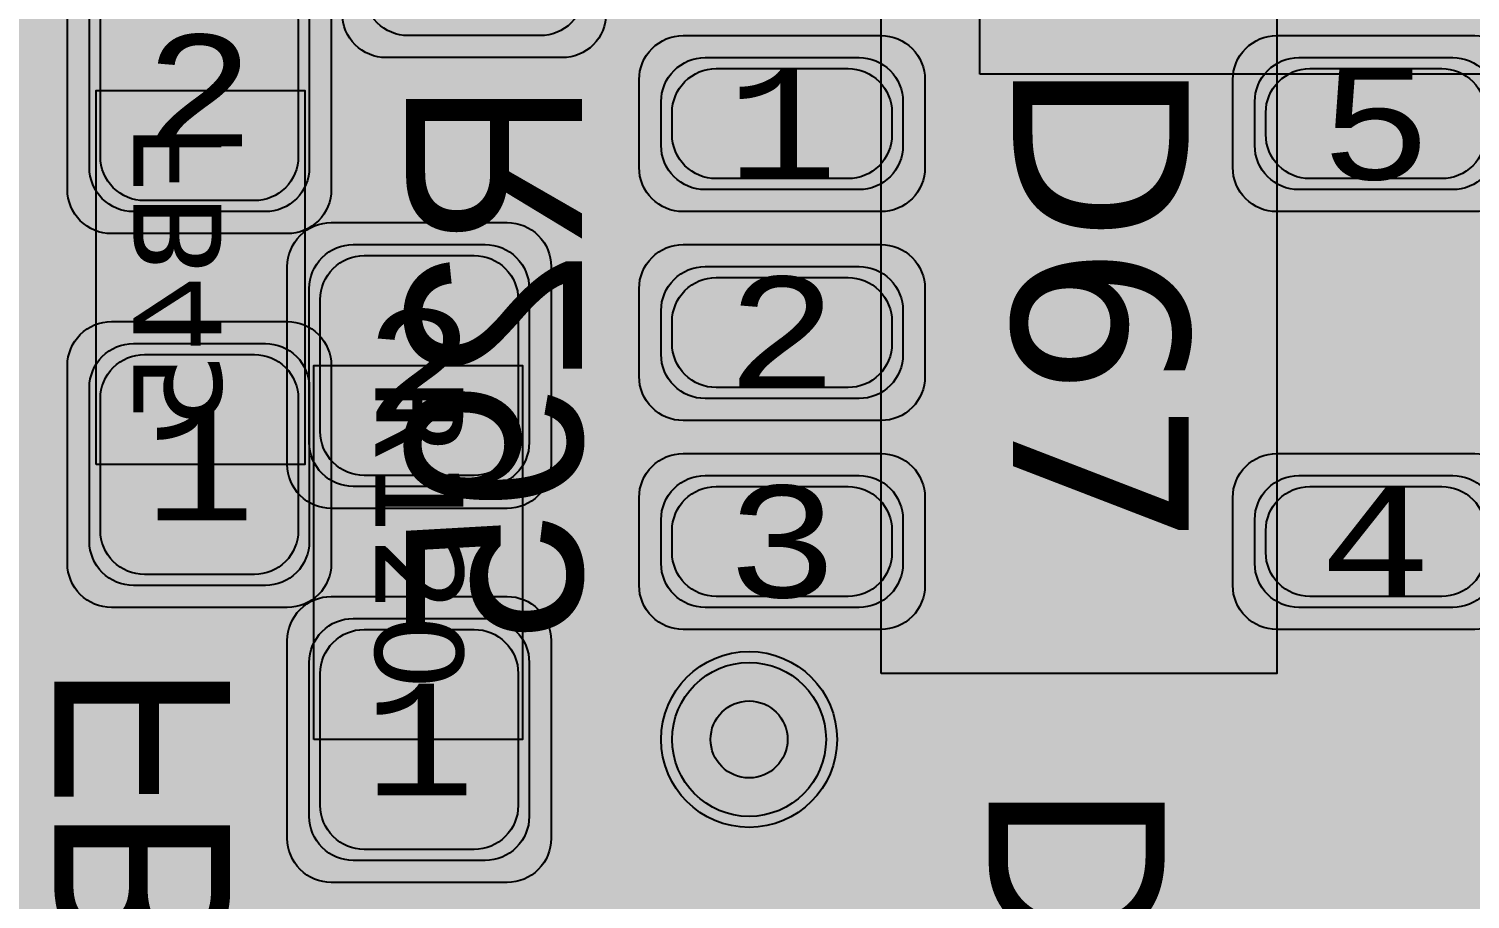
# Model space of a CAD drawing. Extents: x -28 to 199, y -61 to 255.
# Drawn here: x 120.72 to 127.28, y 157.17 to 161.13 of the extents above; entities that cross this region are included whole.
import ezdxf
from ezdxf.enums import TextEntityAlignment as Align

# ---------------------------------------------------------------- set-up
doc = ezdxf.new("R2010")
doc.units = 0
doc.header["$MEASUREMENT"] = 0
for name, color, linetype in [('ASSEMBLY_OUTLINES_BTM', 191, 'CONTINUOUS'), ('ASSEMBLY_OUTLINES_TOP', 102, 'CONTINUOUS'), ('ASSEMBLY_PART_NUMBERS_BTM', 191, 'CONTINUOUS'), ('ASSEMBLY_PART_NUMBERS_TOP', 102, 'CONTINUOUS'), ('ASSEMBLY_REF_DES_BTM', 191, 'CONTINUOUS'), ('ASSEMBLY_REF_DES_TOP', 102, 'CONTINUOUS'), ('DRILL_DRAWING', 21, 'CONTINUOUS'), ('GENERATED_SILKSCREEN_BTM', 255, 'CONTINUOUS'), ('GENERATED_SILKSCREEN_TOP', 140, 'CONTINUOUS'), ('PART_PADS_SMD_BTM', 10, 'CONTINUOUS'), ('PART_PADS_SMD_TOP', 150, 'CONTINUOUS'), ('PIN_NUMBERS_BTM', 8, 'CONTINUOUS'), ('PIN_NUMBERS_TOP', 8, 'CONTINUOUS'), ('PLACEMENT_OUTLINES_BTM', 222, 'CONTINUOUS'), ('PLACEMENT_OUTLINES_TOP', 130, 'CONTINUOUS'), ('PLANE_SHAPES_LAYER_2', 230, 'CONTINUOUS'), ('PLANE_SHAPES_LAYER_3', 81, 'CONTINUOUS'), ('SILKSCREEN_OUTLINES_BTM', 211, 'CONTINUOUS'), ('SILKSCREEN_OUTLINES_TOP', 150, 'CONTINUOUS'), ('SILKSCREEN_REF_DES_BTM', 211, 'CONTINUOUS'), ('SILKSCREEN_REF_DES_TOP', 150, 'CONTINUOUS'), ('SOLDERMASK_PADS_BTM', 12, 'CONTINUOUS'), ('SOLDERMASK_PADS_TOP', 180, 'CONTINUOUS'), ('SOLDERPASTE_PADS_BTM', 12, 'CONTINUOUS'), ('SOLDERPASTE_PADS_TOP', 180, 'CONTINUOUS'), ('TRACES_LAYER_BOTTOM', 10, 'CONTINUOUS'), ('TRACES_LAYER_TOP', 150, 'CONTINUOUS'), ('VIA_HOLES_LAYER_2', 30, 'CONTINUOUS'), ('VIA_HOLES_LAYER_3', 30, 'CONTINUOUS'), ('VIA_HOLES_LAYER_BOTTOM', 30, 'CONTINUOUS'), ('VIA_HOLES_LAYER_TOP', 30, 'CONTINUOUS'), ('VIA_PADS_LAYER_2', 230, 'CONTINUOUS'), ('VIA_PADS_LAYER_3', 81, 'CONTINUOUS'), ('VIA_PADS_LAYER_BOTTOM', 10, 'CONTINUOUS'), ('VIA_PADS_LAYER_TOP', 150, 'CONTINUOUS')]:
    doc.layers.add(name, color=color, linetype=linetype)
doc.styles.add('COURIER_NEW', font='COUR.TTF')
doc.styles.add('VERDANA', font='verdana.TTF')
doc.styles.add('VERIBEST_GERBER_0', font='txt')

msp = doc.modelspace()

# ---------------------------------------------------------------- hatches: boundary and pattern name
at = {"layer": 'PLANE_SHAPES_LAYER_2'}
h = msp.add_hatch(color=256, dxfattribs=at)
h.paths.add_polyline_path([(169.5, 129.25), (149.5, 129.25), (142.25, 122), (142.25, 90.5), (147.5, 90.5), (147.5, 80), (154, 80), (154, 69.25), (131.75, 69.25), (131.75, 73.25), (121.25, 73.25), (121.25, 81), (110.5, 81), (110.5, 125.75), (106.5, 125.75), (106.5, 128.75), (93.5, 128.75), (93.5, 120.25), (91.75, 120.25), (91.75, 121.5), (80, 121.5), (80, 118.25), (73.25, 118.25), (73.25, 124.5), (67.5, 124.5), (67.5, 128), (57.75, 128), (57.75, 120.25), (55.25, 120.25), (55.25, 121.5), (47.5, 121.5), (47.5, 119), (35, 119), (35, 134.75), (32.75, 134.75), (32.75, 159.75), (29.25, 159.75), (29.25, 175.25), (22.5, 175.25), (22.5, 195.25), (17.25, 195.25), (17.25, 198), (22.5, 198), (22.5, 216.5), (40.25, 216.5), (40.25, 235.5), (54.5, 235.5), (54.5, 254), (87.25, 254), (87.25, 236.25), (86.25, 236.25), (86.25, 228.75), (81, 228.75), (81, 218.75), (95.25, 218.75), (95.25, 194.5), (87, 194.5), (87, 172), (131.1, 172), (131.1, 208.75), (115.5, 208.75), (115.5, 213.75), (106.75, 213.75), (106.75, 218.75), (110.25, 222.25), (110.25, 226.25), (142.5, 226.25), (142.5, 221.5), (160.5, 221.5), (160.5, 240.75), (169.5, 240.75)])
h.paths.add_polyline_path([(35.5, 149.5), (41.75, 149.5), (41.75, 152), (39.25, 152), (39.25, 154), (37.75, 154), (37.75, 152), (35.5, 152)], flags=16)
h.paths.add_polyline_path([(37.5, 125.75), (37.5, 128.75), (42.75, 128.75), (42.75, 125.75)], flags=16)
h.paths.add_polyline_path([(52, 127.75), (52, 130.75), (54.25, 130.75), (54.25, 127.75)], flags=16)
h.paths.add_polyline_path([(50.75, 219.5), (50.75, 226.5), (71.75, 226.5), (71.75, 219.5)], flags=16)
h.paths.add_polyline_path([(66.5, 150.75), (66.5, 177.5), (72.25, 177.5), (72.25, 150.75)], flags=16)
h.paths.add_polyline_path([(47.25, 185.25), (73, 185.25), (73, 188.25), (70.25, 188.25), (70.25, 191), (47.25, 191)], flags=16)
h.paths.add_polyline_path([(84.5, 208), (84.5, 212.75), (85, 212.75), (85, 208)], flags=16)
h.paths.add_polyline_path([(61.5, 137.25), (87.75, 137.25), (87.75, 140.5), (84.75, 140.5), (84.75, 143), (61.5, 143)], flags=16)
h.paths.add_polyline_path([(88.75, 127), (88.75, 130), (91, 130), (91, 127)], flags=16)
h.paths.add_polyline_path([(85.5, 130.25), (85.5, 132.5), (91, 132.5), (91, 130.25)], flags=16)
h.paths.add_polyline_path([(108.75, 142.25), (135.75, 142.25), (135.75, 145.75), (132.25, 145.75), (132.25, 149), (108.75, 149)], flags=16)
h.paths.add_polyline_path([(114.25, 126.75), (140.75, 126.75), (140.75, 129.75), (137.25, 129.75), (137.25, 133), (114.25, 133)], flags=16)
h.paths.add_polyline_path([(155.25, 180.25), (166.25, 180.25), (166.25, 186.25), (152.25, 186.25), (152.25, 183), (155.25, 183)], flags=16)
at = {"layer": 'PLANE_SHAPES_LAYER_3'}
h = msp.add_hatch(color=256, dxfattribs=at)
h.paths.add_polyline_path([(169.5, 129.25), (149.5, 129.25), (142.25, 122), (142.25, 90.5), (147.5, 90.5), (147.5, 80), (154, 80), (154, 69.25), (131.75, 69.25), (131.75, 73.25), (121.25, 73.25), (121.25, 81), (110.5, 81), (110.5, 125.75), (106.5, 125.75), (106.5, 128.75), (93.5, 128.75), (93.5, 120.25), (91.75, 120.25), (91.75, 121.5), (80, 121.5), (80, 118.25), (73.25, 118.25), (73.25, 124.5), (67.5, 124.5), (67.5, 127.75), (58.25, 127.75), (58.25, 130.25), (88.75, 130.25), (88.75, 127), (91, 127), (91, 132.5), (55, 132.5), (55, 131.25), (52, 131.25), (52, 127.75), (55, 127.75), (55, 127.25), (57.75, 127.25), (57.75, 120.25), (55.25, 120.25), (55.25, 121.5), (47.5, 121.5), (47.5, 119), (35, 119), (35, 134.75), (32.75, 134.75), (32.75, 159.75), (29.25, 159.75), (29.25, 175.25), (22.5, 175.25), (22.5, 195.25), (17.25, 195.25), (17.25, 198), (22.5, 198), (22.5, 216.5), (40.25, 216.5), (40.25, 235.5), (54.5, 235.5), (54.5, 254), (87.25, 254), (87.25, 236.25), (86.25, 236.25), (86.25, 228.75), (81, 228.75), (81, 218.75), (95.25, 218.75), (95.25, 194.5), (87, 194.5), (87, 172), (131.1, 172), (131.1, 208.75), (115.5, 208.75), (115.5, 213.75), (106.75, 213.75), (106.75, 218.75), (110.25, 222.25), (110.25, 226.25), (142.5, 226.25), (142.5, 221.5), (160.5, 221.5), (160.5, 240.75), (169.5, 240.75)])
h.paths.add_polyline_path([(35.5, 149.5), (41.75, 149.5), (41.75, 152), (39.25, 152), (39.25, 154), (37.75, 154), (37.75, 152), (35.5, 152)], flags=16)
h.paths.add_polyline_path([(37.5, 125.75), (37.5, 128.75), (42.75, 128.75), (42.75, 125.75)], flags=16)
h.paths.add_polyline_path([(50.75, 219.5), (50.75, 226.5), (71.75, 226.5), (71.75, 219.5)], flags=16)
h.paths.add_polyline_path([(66.5, 150.75), (66.5, 177.5), (72.25, 177.5), (72.25, 150.75)], flags=16)
h.paths.add_polyline_path([(47.25, 185.25), (73, 185.25), (73, 188.25), (70.25, 188.25), (70.25, 191), (47.25, 191)], flags=16)
h.paths.add_polyline_path([(84.5, 208), (84.5, 212.75), (85, 212.75), (85, 208)], flags=16)
h.paths.add_polyline_path([(61.5, 137.25), (87.75, 137.25), (87.75, 140.5), (84.75, 140.5), (84.75, 143), (61.5, 143)], flags=16)
h.paths.add_polyline_path([(108.75, 142.25), (135.75, 142.25), (135.75, 145.75), (132.25, 145.75), (132.25, 149), (108.75, 149)], flags=16)
h.paths.add_polyline_path([(114.25, 126.75), (140.75, 126.75), (140.75, 129.75), (137.25, 129.75), (137.25, 133), (114.25, 133)], flags=16)
h.paths.add_polyline_path([(155.25, 180.25), (166.25, 180.25), (166.25, 186.25), (152.25, 186.25), (152.25, 183), (155.25, 183)], flags=16)
at = {"layer": 'VIA_HOLES_LAYER_2'}
h = msp.add_hatch(color=256, dxfattribs=at)
edge = h.paths.add_edge_path()
edge.add_arc((124, 157.9), 0.175, 0, 360)
at = {"layer": 'VIA_HOLES_LAYER_3'}
h = msp.add_hatch(color=256, dxfattribs=at)
edge = h.paths.add_edge_path()
edge.add_arc((124, 157.9), 0.175, 0, 360)
at = {"layer": 'VIA_HOLES_LAYER_BOTTOM'}
h = msp.add_hatch(color=256, dxfattribs=at)
edge = h.paths.add_edge_path()
edge.add_arc((124, 157.9), 0.175, 0, 360)
at = {"layer": 'VIA_HOLES_LAYER_TOP'}
h = msp.add_hatch(color=256, dxfattribs=at)
edge = h.paths.add_edge_path()
edge.add_arc((124, 157.9), 0.175, 0, 360)

# ---------------------------------------------------------------- linework, layer by layer
at = {"layer": 'ASSEMBLY_OUTLINES_BTM', "const_width": 0.2}
msp.add_lwpolyline([(125.05, 160.925), (125.05, 164.075), (127.95, 164.075), (127.95, 160.925)], close=True, dxfattribs=at)
at = {"layer": 'ASSEMBLY_OUTLINES_BTM'}
msp.add_lwpolyline([(121.03, 159.15), (121.03, 160.85), (121.98, 160.85), (121.98, 159.15)], close=True, dxfattribs=at)
at = {"layer": 'ASSEMBLY_OUTLINES_TOP', "const_width": 0.1}
msp.add_lwpolyline([(124.6, 158.2), (124.6, 161.3), (126.4, 161.3), (126.4, 158.2)], close=True, dxfattribs=at)
at = {"layer": 'ASSEMBLY_OUTLINES_TOP'}
msp.add_lwpolyline([(122.02, 157.9), (122.02, 159.6), (122.97, 159.6), (122.97, 157.9)], close=True, dxfattribs=at)
at = {"layer": 'GENERATED_SILKSCREEN_BTM', "const_width": 0.15}
for points in [[(127.5938, 160.925005, 6.1414e-06), (127.593797, 160.924995), (125.05, 160.924995, -0.4142135624), (125.049995, 160.925), (125.049995, 161.3), (125.050005, 161.3), (125.050005, 160.925005), (127.5938, 160.925005)], [(121.030005, 159.716164, 1.1642e-05), (121.029995, 159.716156), (121.029995, 160.283844, 1.1642e-05), (121.030005, 160.283836), (121.030005, 159.716164)], [(121.980005, 159.707902, 1.22306e-05), (121.979995, 159.707911), (121.979995, 160.292089, 1.22306e-05), (121.980005, 160.292098), (121.980005, 159.707902)], [(120.836795, 156.955599), (120.836795, 157.370801), (120.838395, 157.376401, -0.1622776613), (120.838396, 157.376404), (120.841596, 157.381203, -0.0710678117), (120.841597, 157.381204), (120.847197, 157.385204, -0.1119910937), (120.847199, 157.385205), (120.852799, 157.386805, -0.099019513), (120.852801, 157.386805), (121.620799, 157.386805, -0.099019513), (121.620801, 157.386805), (121.626401, 157.385205, -0.1119910931), (121.626403, 157.385204), (121.632003, 157.381204, -0.0710678119), (121.632004, 157.381203), (121.636003, 157.376404, -0.1845275529), (121.636005, 157.376401), (121.636805, 157.370801), (121.636805, 156.9508)]]:
    msp.add_lwpolyline(points, format="xyb", dxfattribs=at)
for points in [[(122.7408, 160.2256), (122.7392, 160.2232), (122.7352, 160.2224), (122.7312, 160.22), (122.7272, 160.22), (122.5624, 160.22), (122.5584, 160.22), (122.556, 160.2224), (122.5536, 160.2224), (122.5528, 160.2232), (122.552, 160.224), (122.5496, 160.2256), (122.44, 160.3616), (122.4384, 160.3656), (122.4376, 160.368), (122.4368, 160.372), (122.4368, 160.7752), (122.4384, 160.7824), (122.4424, 160.7864), (122.4472, 160.7912), (122.4528, 160.7928), (123.2208, 160.7928), (123.2272, 160.7912), (123.2312, 160.7872), (123.2336, 160.7824), (123.2344, 160.7768), (123.2336, 160.7704), (123.2312, 160.7648), (123.2272, 160.7608), (123.2208, 160.7592), (122.8528, 160.7592), (122.8528, 160.3832), (123.2256, 160.252), (123.2312, 160.2488), (123.2344, 160.2432), (123.2352, 160.2368), (123.2336, 160.232), (123.2312, 160.2272), (123.2264, 160.2232), (123.2216, 160.2208), (123.2152, 160.2224), (122.8424, 160.3536), (122.7408, 160.2256)], [(122.4696, 160.7592), (122.4696, 160.376), (122.5704, 160.252), (122.7192, 160.252), (122.8208, 160.376), (122.8208, 160.7592), (122.4696, 160.7592)], [(122.44, 159.6048), (122.5496, 159.4704), (122.5536, 159.468), (122.5568, 159.4672), (122.5592, 159.4656), (122.5624, 159.4648), (122.672, 159.4648), (122.6744, 159.4656), (122.68, 159.4672), (122.684, 159.468), (122.6856, 159.4704), (123.1184, 160.0032), (123.204, 160.0032), (123.204, 159.4808), (123.2056, 159.4752), (123.2088, 159.4704), (123.2144, 159.468), (123.2208, 159.4672), (123.2264, 159.468), (123.232, 159.4704), (123.2352, 159.4752), (123.2368, 159.4808), (123.2368, 160.02), (123.2352, 160.0264), (123.2312, 160.0304), (123.2272, 160.0344), (123.2208, 160.036), (123.1112, 160.036), (123.1088, 160.0352), (123.1032, 160.0336), (123.1008, 160.032), (123.0992, 160.0304), (123.0976, 160.0288), (122.664, 159.4968), (122.5704, 159.4968), (122.4696, 159.6216), (122.4696, 159.88), (122.576, 160.0104), (122.5776, 160.016), (122.5768, 160.0208), (122.5744, 160.0264), (122.5696, 160.0296), (122.5648, 160.0328), (122.5592, 160.0336), (122.5536, 160.0328), (122.5496, 160.0288), (122.44, 159.8944), (122.4392, 159.8912), (122.4384, 159.8888), (122.4376, 159.888), (122.4368, 159.8848), (122.4368, 159.6152), (122.4376, 159.612), (122.4376, 159.6112), (122.4384, 159.6104), (122.4392, 159.608), (122.44, 159.6048)], [(123.2336, 159.1384), (123.124, 159.2728), (123.12, 159.2768), (123.1152, 159.2776), (123.1096, 159.2768), (123.104, 159.2736), (123.1, 159.2704), (123.0968, 159.2648), (123.096, 159.26), (123.0976, 159.2544), (123.204, 159.124), (123.204, 158.8656), (123.1032, 158.7408), (122.816, 158.7408), (122.904, 158.8496), (122.9056, 158.8528), (122.9064, 158.8536), (122.9072, 158.856), (122.9072, 158.8592), (122.9072, 159.1288), (122.9072, 159.132), (122.9056, 159.1368), (122.904, 159.1384), (122.7952, 159.2728), (122.7944, 159.2744), (122.7928, 159.276), (122.7904, 159.2776), (122.7848, 159.2792), (122.7816, 159.28), (122.5624, 159.28), (122.5584, 159.2792), (122.5552, 159.2776), (122.5528, 159.276), (122.552, 159.2744), (122.5496, 159.2728), (122.44, 159.1384), (122.4392, 159.1352), (122.4384, 159.1328), (122.4376, 159.132), (122.4368, 159.1288), (122.4368, 158.8592), (122.4376, 158.856), (122.4376, 158.8552), (122.4384, 158.8544), (122.4392, 158.852), (122.44, 158.8488), (122.5496, 158.7144), (122.5536, 158.712), (122.5568, 158.7112), (122.5592, 158.7096), (122.5624, 158.7088), (123.1112, 158.7088), (123.1136, 158.7096), (123.1192, 158.7112), (123.1208, 158.712), (123.124, 158.7144), (123.2336, 158.8488), (123.2352, 158.8528), (123.236, 158.8536), (123.236, 158.8552), (123.2368, 158.8568), (123.2368, 158.8576), (123.2368, 158.8592), (123.2368, 159.1288), (123.236, 159.132), (123.2352, 159.1352), (123.2336, 159.1384)], [(122.5704, 159.2472), (122.7736, 159.2472), (122.8752, 159.124), (122.8752, 158.8656), (122.7736, 158.7408), (122.5704, 158.7408), (122.4696, 158.8656), (122.4696, 159.124), (122.5704, 159.2472)], [(122.712, 158.3736), (122.7128, 158.3768), (122.7136, 158.3792), (122.7152, 158.3824), (122.8032, 158.4912), (122.4696, 158.4912), (122.4696, 157.9688), (122.468, 157.9632), (122.4648, 157.9584), (122.4592, 157.956), (122.4536, 157.9552), (122.4472, 157.956), (122.4416, 157.9584), (122.4384, 157.9632), (122.4368, 157.9688), (122.4368, 158.5088), (122.4384, 158.5144), (122.4424, 158.5184), (122.4472, 158.5232), (122.4528, 158.5248), (122.8376, 158.5248), (122.8432, 158.524), (122.8472, 158.5216), (122.8496, 158.5184), (122.8512, 158.5128), (122.8528, 158.5088), (122.8536, 158.5056), (122.8528, 158.5016), (122.8504, 158.4984), (122.744, 158.368), (122.744, 158.1096), (122.8456, 157.9848), (123.1032, 157.9848), (123.2032, 158.1096), (123.2032, 158.368), (123.0976, 158.4984), (123.0952, 158.504), (123.0952, 158.5088), (123.0984, 158.5136), (123.1024, 158.5184), (123.108, 158.5216), (123.1136, 158.5224), (123.1168, 158.5224), (123.1192, 158.5216), (123.1232, 158.5176), (123.2336, 158.3824), (123.2352, 158.38), (123.2352, 158.3768), (123.2368, 158.3736), (123.2368, 158.104), (123.2368, 158.1016), (123.236, 158.1008), (123.236, 158.1), (123.2352, 158.0984), (123.2352, 158.0968), (123.2336, 158.0936), (123.1232, 157.9584), (123.1208, 157.956), (123.1192, 157.9552), (123.1144, 157.9536), (123.1112, 157.9528), (122.8376, 157.9528), (122.8344, 157.9536), (122.8296, 157.9552), (122.828, 157.9552), (122.8272, 157.956), (122.8256, 157.9576), (122.824, 157.9584), (122.7152, 158.0936), (122.7136, 158.0976), (122.7128, 158.1), (122.712, 158.104), (122.712, 158.3736)], [(120.8696, 157.5868), (120.868, 157.5812), (120.8648, 157.5764), (120.8592, 157.574), (120.8536, 157.5732), (120.8472, 157.574), (120.8416, 157.5764), (120.8384, 157.5812), (120.8368, 157.5868), (120.8368, 158.1268), (120.8384, 158.1324), (120.8424, 158.1364), (120.8472, 158.1412), (120.8528, 158.1428), (121.6208, 158.1428), (121.6264, 158.1412), (121.6312, 158.1372), (121.6336, 158.1324), (121.6344, 158.1268), (121.6336, 158.1204), (121.6312, 158.1148), (121.6264, 158.1108), (121.6208, 158.1092), (121.2168, 158.1092), (121.2168, 157.7468), (121.216, 157.7412), (121.212, 157.7364), (121.2064, 157.734), (121.2008, 157.7332), (121.1944, 157.734), (121.1888, 157.7364), (121.1856, 157.7412), (121.184, 157.7468), (121.184, 158.1092), (120.8696, 158.1092), (120.8696, 157.5868)], [(121.636795, 156.950802), (121.636795, 157.370799), (121.635995, 157.376398), (121.631997, 157.381196), (121.626398, 157.385195), (121.620799, 157.386795), (120.852801, 157.386795), (120.847202, 157.385195), (120.841604, 157.381196), (120.838405, 157.376398), (120.836805, 157.370799), (120.836805, 156.955601)], [(120.8696, 157.3532), (120.8696, 156.9636), (120.9688, 156.874), (121.1176, 156.874), (121.1888, 156.962), (121.1888, 157.3532), (120.8696, 157.3532)], [(121.2216, 157.3532), (121.2216, 156.9644), (121.3536, 156.8468), (121.504, 156.8468), (121.604, 156.962), (121.604, 157.3532), (121.2216, 157.3532)]]:
    msp.add_lwpolyline(points, dxfattribs=at)
at = {"layer": 'GENERATED_SILKSCREEN_TOP', "const_width": 0.15}
for points in [[(126.400005, 161.056176, 9.7912e-06), (126.399995, 161.056172), (126.399995, 161.299995), (124.600005, 161.299995), (124.600005, 161.056172, 9.7912e-06), (124.599995, 161.056176), (124.599995, 161.3, -0.4142135624), (124.6, 161.300005), (126.4, 161.300005, -0.4142135624), (126.400005, 161.3), (126.400005, 161.056176)], [(124.600005, 160.106172, 9.7912e-06), (124.599995, 160.106176), (124.599995, 160.343824, 9.7912e-06), (124.600005, 160.343828), (124.600005, 160.106172)], [(126.400005, 159.156176, 9.7912e-06), (126.399995, 159.156172), (126.399995, 160.343828, 9.7912e-06), (126.400005, 160.343824), (126.400005, 159.156176)], [(124.600005, 159.156172, 9.7912e-06), (124.599995, 159.156176), (124.599995, 159.393824, 9.7912e-06), (124.600005, 159.393828), (124.600005, 159.156172)], [(122.020005, 158.457911, 1.22306e-05), (122.019995, 158.457902), (122.019995, 159.042098, 1.22306e-05), (122.020005, 159.042089), (122.020005, 158.457911)], [(122.970005, 158.466156, 1.1642e-05), (122.969995, 158.466164), (122.969995, 159.033836, 1.1642e-05), (122.970005, 159.033844), (122.970005, 158.466156)], [(126.400005, 158.2, -0.4142135624), (126.4, 158.199995), (124.6, 158.199995, -0.4142135624), (124.599995, 158.2), (124.599995, 158.443824, 9.7912e-06), (124.600005, 158.443828), (124.600005, 158.200005), (126.399995, 158.200005), (126.399995, 158.443828, 9.7912e-06), (126.400005, 158.443824), (126.400005, 158.2)]]:
    msp.add_lwpolyline(points, format="xyb", dxfattribs=at)
for points in [[(125.89, 157.1612), (125.8916, 157.1652), (125.8924, 157.1676), (125.8932, 157.1716), (125.8932, 157.5764), (125.8916, 157.582), (125.8876, 157.586), (125.8836, 157.5908), (125.8772, 157.5924), (125.1092, 157.5924), (125.1028, 157.5908), (125.0988, 157.586), (125.0948, 157.582), (125.0932, 157.5764), (125.0932, 157.1716), (125.0932, 157.1684), (125.094, 157.1668), (125.0948, 157.1644), (125.0964, 157.1612), (125.206, 157.026)], [(125.8604, 157.5588), (125.8604, 157.1772), (125.7596, 157.0524), (125.2268, 157.0524), (125.126, 157.1772), (125.126, 157.5588), (125.8604, 157.5588)], [(125.7804, 157.026), (125.89, 157.1612)]]:
    msp.add_lwpolyline(points, dxfattribs=at)
at = {"layer": 'PART_PADS_SMD_BTM'}
for points in [[(122.45, 161.1, -0.4142135624), (122.25, 161.3), (122.25, 162, -0.4142135624), (122.45, 162.2), (123.05, 162.2, -0.4142135624), (123.25, 162), (123.25, 161.3, -0.4142135624), (123.05, 161.1)], [(121.2, 160.3, -0.4142135624), (121, 160.5), (121, 161.2, -0.4142135624), (121.2, 161.4), (121.8, 161.4, -0.4142135624), (122, 161.2), (122, 160.5, -0.4142135624), (121.8, 160.3)], [(121.2, 158.6, -0.4142135624), (121, 158.8), (121, 159.5, -0.4142135624), (121.2, 159.7), (121.8, 159.7, -0.4142135624), (122, 159.5), (122, 158.8, -0.4142135624), (121.8, 158.6)]]:
    msp.add_lwpolyline(points, format="xyb", close=True, dxfattribs=at)
at = {"layer": 'PART_PADS_SMD_TOP'}
for points in [[(123.6, 160.8, -0.4142135624), (123.8, 161), (124.5, 161, -0.4142135624), (124.7, 160.8), (124.7, 160.6, -0.4142135624), (124.5, 160.4), (123.8, 160.4, -0.4142135624), (123.6, 160.6)], [(126.3, 160.8, -0.4142135624), (126.5, 161), (127.2, 161, -0.4142135624), (127.4, 160.8), (127.4, 160.6, -0.4142135624), (127.2, 160.4), (126.5, 160.4, -0.4142135624), (126.3, 160.6)], [(122.2, 159.05, -0.4142135624), (122, 159.25), (122, 159.95, -0.4142135624), (122.2, 160.15), (122.8, 160.15, -0.4142135624), (123, 159.95), (123, 159.25, -0.4142135624), (122.8, 159.05)], [(123.6, 159.85, -0.4142135624), (123.8, 160.05), (124.5, 160.05, -0.4142135624), (124.7, 159.85), (124.7, 159.65, -0.4142135624), (124.5, 159.45), (123.8, 159.45, -0.4142135624), (123.6, 159.65)], [(123.6, 158.9, -0.4142135624), (123.8, 159.1), (124.5, 159.1, -0.4142135624), (124.7, 158.9), (124.7, 158.7, -0.4142135624), (124.5, 158.5), (123.8, 158.5, -0.4142135624), (123.6, 158.7)], [(126.3, 158.9, -0.4142135624), (126.5, 159.1), (127.2, 159.1, -0.4142135624), (127.4, 158.9), (127.4, 158.7, -0.4142135624), (127.2, 158.5), (126.5, 158.5, -0.4142135624), (126.3, 158.7)], [(122.2, 157.35, -0.4142135624), (122, 157.55), (122, 158.25, -0.4142135624), (122.2, 158.45), (122.8, 158.45, -0.4142135624), (123, 158.25), (123, 157.55, -0.4142135624), (122.8, 157.35)]]:
    msp.add_lwpolyline(points, format="xyb", close=True, dxfattribs=at)
at = {"layer": 'PLACEMENT_OUTLINES_BTM'}
for points in [[(125.05, 160.925), (125.05, 164.075), (127.95, 164.075), (127.95, 160.925)], [(121.03, 159.15), (121.03, 160.85), (121.98, 160.85), (121.98, 159.15)]]:
    msp.add_lwpolyline(points, close=True, dxfattribs=at)
at = {"layer": 'PLACEMENT_OUTLINES_TOP'}
for points in [[(124.6, 158.2), (124.6, 161.3), (126.4, 161.3), (126.4, 158.2)], [(122.02, 157.9), (122.02, 159.6), (122.97, 159.6), (122.97, 157.9)]]:
    msp.add_lwpolyline(points, close=True, dxfattribs=at)
at = {"layer": 'SILKSCREEN_OUTLINES_BTM'}
for points in [[(125.05, 160.925), (125.05, 164.075), (127.95, 164.075), (127.95, 160.925)], [(121.03, 159.15), (121.03, 160.85), (121.98, 160.85), (121.98, 159.15)]]:
    msp.add_lwpolyline(points, close=True, dxfattribs=at)
at = {"layer": 'SILKSCREEN_OUTLINES_TOP'}
for points in [[(124.6, 158.2), (124.6, 161.3), (126.4, 161.3), (126.4, 158.2)], [(122.02, 157.9), (122.02, 159.6), (122.97, 159.6), (122.97, 157.9)]]:
    msp.add_lwpolyline(points, close=True, dxfattribs=at)
at = {"layer": 'SOLDERMASK_PADS_BTM'}
for points in [[(122.35, 161, -0.4142135624), (122.15, 161.2), (122.15, 162.1, -0.4142135624), (122.35, 162.3), (123.15, 162.3, -0.4142135624), (123.35, 162.1), (123.35, 161.2, -0.4142135624), (123.15, 161)], [(121.1, 160.2, -0.4142135624), (120.9, 160.4), (120.9, 161.3, -0.4142135624), (121.1, 161.5), (121.9, 161.5, -0.4142135624), (122.1, 161.3), (122.1, 160.4, -0.4142135624), (121.9, 160.2)], [(121.1, 158.5, -0.4142135624), (120.9, 158.7), (120.9, 159.6, -0.4142135624), (121.1, 159.8), (121.9, 159.8, -0.4142135624), (122.1, 159.6), (122.1, 158.7, -0.4142135624), (121.9, 158.5)]]:
    msp.add_lwpolyline(points, format="xyb", close=True, dxfattribs=at)
at = {"layer": 'SOLDERMASK_PADS_TOP'}
for points in [[(123.5, 160.9, -0.4142135624), (123.7, 161.1), (124.6, 161.1, -0.4142135624), (124.8, 160.9), (124.8, 160.5, -0.4142135624), (124.6, 160.3), (123.7, 160.3, -0.4142135624), (123.5, 160.5)], [(126.2, 160.9, -0.4142135624), (126.4, 161.1), (127.3, 161.1, -0.4142135624), (127.5, 160.9), (127.5, 160.5, -0.4142135624), (127.3, 160.3), (126.4, 160.3, -0.4142135624), (126.2, 160.5)], [(122.1, 158.95, -0.4142135624), (121.9, 159.15), (121.9, 160.05, -0.4142135624), (122.1, 160.25), (122.9, 160.25, -0.4142135624), (123.1, 160.05), (123.1, 159.15, -0.4142135624), (122.9, 158.95)], [(123.5, 159.95, -0.4142135624), (123.7, 160.15), (124.6, 160.15, -0.4142135624), (124.8, 159.95), (124.8, 159.55, -0.4142135624), (124.6, 159.35), (123.7, 159.35, -0.4142135624), (123.5, 159.55)], [(123.5, 159, -0.4142135624), (123.7, 159.2), (124.6, 159.2, -0.4142135624), (124.8, 159), (124.8, 158.6, -0.4142135624), (124.6, 158.4), (123.7, 158.4, -0.4142135624), (123.5, 158.6)], [(126.2, 159, -0.4142135624), (126.4, 159.2), (127.3, 159.2, -0.4142135624), (127.5, 159), (127.5, 158.6, -0.4142135624), (127.3, 158.4), (126.4, 158.4, -0.4142135624), (126.2, 158.6)], [(122.1, 157.25, -0.4142135624), (121.9, 157.45), (121.9, 158.35, -0.4142135624), (122.1, 158.55), (122.9, 158.55, -0.4142135624), (123.1, 158.35), (123.1, 157.45, -0.4142135624), (122.9, 157.25)]]:
    msp.add_lwpolyline(points, format="xyb", close=True, dxfattribs=at)
at = {"layer": 'SOLDERPASTE_PADS_BTM'}
for points in [[(121.25, 160.35, -0.4142135624), (121.05, 160.55), (121.05, 161.15, -0.4142135624), (121.25, 161.35), (121.75, 161.35, -0.4142135624), (121.95, 161.15), (121.95, 160.55, -0.4142135624), (121.75, 160.35)], [(121.25, 158.65, -0.4142135624), (121.05, 158.85), (121.05, 159.45, -0.4142135624), (121.25, 159.65), (121.75, 159.65, -0.4142135624), (121.95, 159.45), (121.95, 158.85, -0.4142135624), (121.75, 158.65)]]:
    msp.add_lwpolyline(points, format="xyb", close=True, dxfattribs=at)
at = {"layer": 'SOLDERPASTE_PADS_TOP'}
for points in [[(123.65, 160.75, -0.4142135624), (123.85, 160.95), (124.45, 160.95, -0.4142135624), (124.65, 160.75), (124.65, 160.65, -0.4142135624), (124.45, 160.45), (123.85, 160.45, -0.4142135624), (123.65, 160.65)], [(126.35, 160.75, -0.4142135624), (126.55, 160.95), (127.15, 160.95, -0.4142135624), (127.35, 160.75), (127.35, 160.65, -0.4142135624), (127.15, 160.45), (126.55, 160.45, -0.4142135624), (126.35, 160.65)], [(122.25, 159.1, -0.4142135624), (122.05, 159.3), (122.05, 159.9, -0.4142135624), (122.25, 160.1), (122.75, 160.1, -0.4142135624), (122.95, 159.9), (122.95, 159.3, -0.4142135624), (122.75, 159.1)], [(123.65, 159.8, -0.4142135624), (123.85, 160), (124.45, 160, -0.4142135624), (124.65, 159.8), (124.65, 159.7, -0.4142135624), (124.45, 159.5), (123.85, 159.5, -0.4142135624), (123.65, 159.7)], [(123.65, 158.85, -0.4142135624), (123.85, 159.05), (124.45, 159.05, -0.4142135624), (124.65, 158.85), (124.65, 158.75, -0.4142135624), (124.45, 158.55), (123.85, 158.55, -0.4142135624), (123.65, 158.75)], [(126.35, 158.85, -0.4142135624), (126.55, 159.05), (127.15, 159.05, -0.4142135624), (127.35, 158.85), (127.35, 158.75, -0.4142135624), (127.15, 158.55), (126.55, 158.55, -0.4142135624), (126.35, 158.75)], [(122.25, 157.4, -0.4142135624), (122.05, 157.6), (122.05, 158.2, -0.4142135624), (122.25, 158.4), (122.75, 158.4, -0.4142135624), (122.95, 158.2), (122.95, 157.6, -0.4142135624), (122.75, 157.4)]]:
    msp.add_lwpolyline(points, format="xyb", close=True, dxfattribs=at)
at = {"layer": 'TRACES_LAYER_BOTTOM'}
for points, const_width in [([(122.75, 163.35), (122.025051, 162.625051), (122.025051, 162.332323), (121.5, 161.807272), (121.5, 160.85)], 0.35), ([(114.5, 151.85), (115.137291, 152.487291), (115.137291, 152.537291), (117.279329, 154.679329), (122.094084, 154.679329), (126.668245, 159.25349), (126.668245, 162.123116), (125.966361, 162.825), (124.8, 162.825)], 0.254), ([(128.2, 162.175), (129.277, 162.175), (129.479963, 161.972037), (129.479963, 160.903692), (122.560302, 153.984031), (118.284031, 153.984031), (117.3, 153)], 0.254), ([(122.75, 161.65), (122.75, 158.399135), (122.267144, 157.916279), (115.461031, 157.916279), (114.81, 158.56731), (114.81, 159.05)], 0.35), ([(121.5, 159.15), (120.4, 159.15), (119.75, 159.8)], 0.35)]:
    msp.add_lwpolyline(points, dxfattribs=dict(at, const_width=const_width))
at = {"layer": 'TRACES_LAYER_TOP', "const_width": 0.35}
for points in [[(124.15, 160.7), (124.15, 161.8), (124.85, 162.5), (124.9, 162.5)], [(126.6, 162.5), (126.6, 161.723), (126.85, 161.473), (126.85, 160.7)], [(124.15, 159.75), (124.15, 160.7)], [(130.44, 160.7), (129.264148, 160.7), (127.801439, 159.237291), (127.287291, 159.237291), (126.85, 158.8)], [(122.5, 159.6), (123.277, 159.6), (123.323, 159.646), (123.323, 159.75), (124.15, 159.75)], [(119.75, 159.15), (119.75, 158.257268), (120.107268, 157.9), (122.5, 157.9)], [(124.15, 158.8), (124.15, 158.05), (124, 157.9)], [(125.45, 154.9), (122.5, 157.85), (122.5, 157.9)]]:
    msp.add_lwpolyline(points, dxfattribs=at)
at = {"layer": 'VIA_HOLES_LAYER_2'}
msp.add_circle((124, 157.9), 0.175, dxfattribs=at)
at = {"layer": 'VIA_HOLES_LAYER_3'}
msp.add_circle((124, 157.9), 0.175, dxfattribs=at)
at = {"layer": 'VIA_HOLES_LAYER_BOTTOM'}
msp.add_circle((124, 157.9), 0.175, dxfattribs=at)
at = {"layer": 'VIA_HOLES_LAYER_TOP'}
msp.add_circle((124, 157.9), 0.175, dxfattribs=at)
at = {"layer": 'VIA_PADS_LAYER_2'}
msp.add_circle((124, 157.9), 0.4, dxfattribs=at)
at = {"layer": 'VIA_PADS_LAYER_3'}
msp.add_circle((124, 157.9), 0.4, dxfattribs=at)
at = {"layer": 'VIA_PADS_LAYER_BOTTOM'}
msp.add_circle((124, 157.9), 0.35, dxfattribs=at)
at = {"layer": 'VIA_PADS_LAYER_TOP'}
msp.add_circle((124, 157.9), 0.35, dxfattribs=at)

# ---------------------------------------------------------------- texts
at = {"layer": 'ASSEMBLY_PART_NUMBERS_BTM', "style": 'VERIBEST_GERBER_0', "text_generation_flag": 2}
for s, p in [('CL10B104KB8SFNC', (122.5, 162.71)), ('CL21B225KOFNNNE', (136.5, 161.71))]:
    msp.add_text(s, height=2.032, dxfattribs=at).set_placement(p, align=Align.TOP_LEFT)
for s, p in [('ERJ-3EKF4701V', (120.21, 162.5)), ('CL21B225KOFNNNE', (122.29, 160.75)), ('ERJ-3EKF1004V', (120.29, 160.5)), ('MMZ1608A182B', (118.96, 160))]:
    msp.add_text(s, height=2.032, rotation=90, dxfattribs=at).set_placement(p, align=Align.TOP_LEFT)
at = {"layer": 'ASSEMBLY_PART_NUMBERS_TOP', "style": 'VERIBEST_GERBER_0'}
for s, p in [('CL21B225KOFNNNE', (121.29, 185.75)), ('CL10B104KB8SFNC', (128.79, 185.75)), ('SPC02SVJN-RC-3POS', (129.04, 176.5)), ('CL21B106KOQNNNE', (125.04, 164.25)), ('ERJ-3GEY0R00V', (122.29, 160)), ('SN74AHCT1G00DBVR', (122.96, 159.75)), ('LTC6993IS6-2#TRMPBF', (129.21, 159.75)), ('ERJ-3GEY0R00V', (125.04, 158.75))]:
    msp.add_text(s, height=2.032, rotation=270, dxfattribs=at).set_placement(p, align=Align.TOP_LEFT)
for s, p in [('SN74AHCT1G00DBVR', (113.75, 163.04)), ('CL10B104KB8SFNC', (125.75, 161.71))]:
    msp.add_text(s, height=2.032, dxfattribs=at).set_placement(p, align=Align.TOP_LEFT)
at = {"layer": 'ASSEMBLY_REF_DES_BTM', "style": 'VERDANA', "text_generation_flag": 2}
msp.add_text('FB45', height=0.4, rotation=90, dxfattribs=at).set_placement((121.2, 160.7), align=Align.TOP_LEFT)
at = {"layer": 'ASSEMBLY_REF_DES_TOP', "style": 'VERDANA'}
for s, height, p in [('D67', 0.8, (126, 161)), ('R120', 0.4, (122.7, 159.55))]:
    msp.add_text(s, height=height, rotation=270, dxfattribs=at).set_placement(p, align=Align.TOP_LEFT)
at = {"layer": 'DRILL_DRAWING', "style": 'VERIBEST_GERBER_0'}
for s, p in [('A', (128, 160.8)), ('A', (124, 157.9)), ('A', (120.3, 156.7)), ('T', (122, 156.5)), ('T', (126.75, 156.5))]:
    msp.add_text(s, height=2, dxfattribs=at).set_placement(p, align=Align.MIDDLE_CENTER)
at = {"layer": 'PIN_NUMBERS_BTM', "style": 'COURIER_NEW'}
for s, p in [('2', (121.5, 160.85)), ('1', (124.15, 160.7)), ('5', (126.85, 160.7)), ('2', (124.15, 159.75)), ('2', (122.5, 159.6)), ('1', (121.5, 159.15)), ('3', (124.15, 158.8)), ('4', (126.85, 158.8)), ('1', (122.5, 157.9))]:
    msp.add_text(s, height=0.508, dxfattribs=at).set_placement(p, align=Align.MIDDLE_CENTER)
at = {"layer": 'PIN_NUMBERS_TOP', "style": 'COURIER_NEW'}
for s, p in [('2', (121.5, 160.85)), ('1', (124.15, 160.7)), ('5', (126.85, 160.7)), ('2', (124.15, 159.75)), ('2', (122.5, 159.6)), ('1', (121.5, 159.15)), ('3', (124.15, 158.8)), ('4', (126.85, 158.8)), ('1', (122.5, 157.9))]:
    msp.add_text(s, height=0.508, dxfattribs=at).set_placement(p, align=Align.MIDDLE_CENTER)
at = {"layer": 'SILKSCREEN_REF_DES_BTM', "style": 'VERIBEST_GERBER_0', "text_generation_flag": 2}
for s, p in [('R295', (122.44, 160.9)), ('FB45', (120.84, 158.25))]:
    msp.add_text(s, height=0.8, rotation=90, dxfattribs=at).set_placement(p, align=Align.TOP_LEFT)
at = {"layer": 'SILKSCREEN_REF_DES_TOP', "style": 'VERIBEST_GERBER_0'}
msp.add_text('D67', height=0.8, rotation=270, dxfattribs=at).set_placement((125.89, 157.7), align=Align.TOP_LEFT)

doc.saveas('drawing.dxf')
